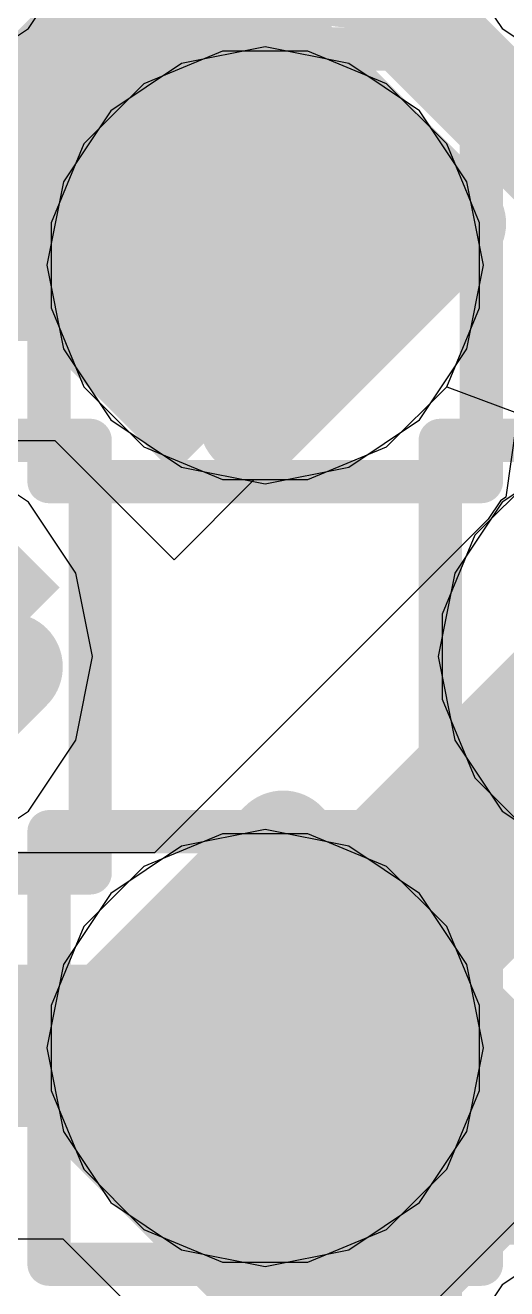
# Model space of a CAD drawing. Header units: inches. Extents: x -6 to 284, y -12 to 154.
# Drawn here: x 52.747 to 53.313, y 9.832 to 11.316 of the extents above; entities that cross this region are included whole.
import ezdxf

# ---------------------------------------------------------------- set-up
doc = ezdxf.new("R2010")
doc.units = ezdxf.units.IN
for name, color, linetype in [('Bottom Layer', 5, 'Continuous'), ('Bottom Overlay', 54, 'Continuous'), ('Bottom Paste', 16, 'Continuous'), ('Bottom Solder', 6, 'Continuous'), ('Drill Drawing', 1, 'Continuous'), ('GND-1', 16, 'Continuous'), ('GND-2', 90, 'Continuous'), ('GND-3', 216, 'Continuous'), ('GND-4', 54, 'Continuous'), ('PWR-1', 156, 'Continuous'), ('PWR-2', 130, 'Continuous'), ('Signal L1', 76, 'Continuous'), ('Signal L2', 6, 'Continuous'), ('Top Layer', 1, 'Continuous'), ('Top Paste', 8, 'Continuous'), ('Top Solder', 216, 'Continuous'), ('Via Holes', 16, 'Continuous')]:
    doc.layers.add(name, color=color, linetype=linetype)

# ---------------------------------------------------------------- blocks, each defined once
blk = doc.blocks.new('BGA_565_15_5_14_4__132')
at = {"layer": 'Top Layer'}
h = blk.add_hatch(color=1, dxfattribs=at)
edge = h.paths.add_edge_path()
edge.add_arc((-0.32500062, -2.27499926), 0.12499848, 0, 360)
h = blk.add_hatch(color=1, dxfattribs=at)
edge = h.paths.add_edge_path()
edge.add_arc((-0.9749993199999999, -2.9250005), 0.12499848, 0, 360)
at = {"layer": 'Top Paste'}
h = blk.add_hatch(color=8, dxfattribs=at)
edge = h.paths.add_edge_path()
edge.add_arc((-0.32500062, -2.27499926), 0.12499848, 0, 360)
h = blk.add_hatch(color=8, dxfattribs=at)
edge = h.paths.add_edge_path()
edge.add_arc((-0.9749993199999999, -2.9250005), 0.12499848, 0, 360)
at = {"layer": 'Top Solder'}
h = blk.add_hatch(color=216, dxfattribs=at)
edge = h.paths.add_edge_path()
edge.add_arc((-0.32500062, -2.27499926), 0.17499838, 0, 360)
h = blk.add_hatch(color=216, dxfattribs=at)
edge = h.paths.add_edge_path()
edge.add_arc((-0.9749993199999999, -2.9250005), 0.17499838, 0, 360)
blk = doc.blocks.new('CAP_0201_B_344')
at = {"layer": 'Bottom Layer'}
for points in [[(-0.44999656, 0.1499997), (-0.14999716, 0.1499997), (-0.14999716, -0.1499997), (-0.44999656, -0.1499997)], [(0.14999716, 0.1499997), (0.44999656, 0.1499997), (0.44999656, -0.1499997), (0.14999716, -0.1499997)]]:
    blk.add_hatch(color=5, dxfattribs=at).paths.add_polyline_path(points)
at = {"layer": 'Bottom Paste'}
for points in [[(-0.44999656, 0.1499997), (-0.14999716, 0.1499997), (-0.14999716, -0.1499997), (-0.44999656, -0.1499997)], [(0.14999716, 0.1499997), (0.44999656, 0.1499997), (0.44999656, -0.1499997), (0.14999716, -0.1499997)]]:
    blk.add_hatch(color=16, dxfattribs=at).paths.add_polyline_path(points)
at = {"layer": 'Bottom Solder'}
for points in [[(-0.50499772, 0.20500086), (-0.094996, 0.20500086), (-0.094996, -0.20500086), (-0.50499772, -0.20500086)], [(0.094996, 0.20500086), (0.50499772, 0.20500086), (0.50499772, -0.20500086), (0.094996, -0.20500086)]]:
    blk.add_hatch(color=6, dxfattribs=at).paths.add_polyline_path(points)
at = {"layer": 'Bottom Overlay'}
for points in [[(-0.2032, 0.2286, 0.127, 0.127, 0), (-0.5334, 0.2286, 0.127, 0.127, 0)], [(-0.5334, -0.2286, 0.127, 0.127, 0), (-0.5334, 0.2286, 0.127, 0.127, 0)], [(0.5334, 0.2286, 0.127, 0.127, 0), (0.2032, 0.2286, 0.127, 0.127, 0)], [(0.5334, -0.2286, 0.127, 0.127, 0), (0.5334, 0.2286, 0.127, 0.127, 0)], [(-0.2032, -0.2286, 0.127, 0.127, 0), (-0.5334, -0.2286, 0.127, 0.127, 0)], [(0.5334, -0.2286, 0.127, 0.127, 0), (0.2032, -0.2286, 0.127, 0.127, 0)]]:
    blk.add_lwpolyline(points, format="xyseb", dxfattribs=at)
for points in [[(-0.5651499999999999, 0.2286, 0.0635, 0.0635, 1), (-0.5016499999999999, 0.2286, 0.0635, 0.0635, 1)], [(-0.5651499999999999, 0.2286, 0.0635, 0.0635, 1), (-0.5016499999999999, 0.2286, 0.0635, 0.0635, 1)], [(-0.23495, 0.2286, 0.0635, 0.0635, 1), (-0.17145, 0.2286, 0.0635, 0.0635, 1)], [(0.17145, 0.2286, 0.0635, 0.0635, 1), (0.23495, 0.2286, 0.0635, 0.0635, 1)], [(0.5016499999999999, 0.2286, 0.0635, 0.0635, 1), (0.5651499999999999, 0.2286, 0.0635, 0.0635, 1)], [(0.5016499999999999, 0.2286, 0.0635, 0.0635, 1), (0.5651499999999999, 0.2286, 0.0635, 0.0635, 1)], [(-0.5651499999999999, -0.2286, 0.0635, 0.0635, 1), (-0.5016499999999999, -0.2286, 0.0635, 0.0635, 1)], [(-0.5651499999999999, -0.2286, 0.0635, 0.0635, 1), (-0.5016499999999999, -0.2286, 0.0635, 0.0635, 1)], [(-0.23495, -0.2286, 0.0635, 0.0635, 1), (-0.17145, -0.2286, 0.0635, 0.0635, 1)], [(0.17145, -0.2286, 0.0635, 0.0635, 1), (0.23495, -0.2286, 0.0635, 0.0635, 1)], [(0.5016499999999999, -0.2286, 0.0635, 0.0635, 1), (0.5651499999999999, -0.2286, 0.0635, 0.0635, 1)], [(0.5016499999999999, -0.2286, 0.0635, 0.0635, 1), (0.5651499999999999, -0.2286, 0.0635, 0.0635, 1)]]:
    blk.add_lwpolyline(points, format="xyseb", close=True, dxfattribs=at)
blk = doc.blocks.new('CAP_0201_B_349')
at = {"layer": 'Bottom Layer'}
for points in [[(-0.44999656, 0.1499997), (-0.14999716, 0.1499997), (-0.14999716, -0.1499997), (-0.44999656, -0.1499997)], [(0.14999716, 0.1499997), (0.44999656, 0.1499997), (0.44999656, -0.1499997), (0.14999716, -0.1499997)]]:
    blk.add_hatch(color=5, dxfattribs=at).paths.add_polyline_path(points)
at = {"layer": 'Bottom Paste'}
for points in [[(-0.44999656, 0.1499997), (-0.14999716, 0.1499997), (-0.14999716, -0.1499997), (-0.44999656, -0.1499997)], [(0.14999716, 0.1499997), (0.44999656, 0.1499997), (0.44999656, -0.1499997), (0.14999716, -0.1499997)]]:
    blk.add_hatch(color=16, dxfattribs=at).paths.add_polyline_path(points)
at = {"layer": 'Bottom Solder'}
for points in [[(-0.50499772, 0.20500086), (-0.094996, 0.20500086), (-0.094996, -0.20500086), (-0.50499772, -0.20500086)], [(0.094996, 0.20500086), (0.50499772, 0.20500086), (0.50499772, -0.20500086), (0.094996, -0.20500086)]]:
    blk.add_hatch(color=6, dxfattribs=at).paths.add_polyline_path(points)
at = {"layer": 'Bottom Overlay'}
for points in [[(-0.5334, 0.2286, 0.127, 0.127, 0), (-0.2032, 0.2286, 0.127, 0.127, 0)], [(-0.5334, 0.2286, 0.127, 0.127, 0), (-0.5334, -0.2286, 0.127, 0.127, 0)], [(0.2032, 0.2286, 0.127, 0.127, 0), (0.5334, 0.2286, 0.127, 0.127, 0)], [(0.5334, 0.2286, 0.127, 0.127, 0), (0.5334, -0.2286, 0.127, 0.127, 0)], [(-0.5334, -0.2286, 0.127, 0.127, 0), (-0.2032, -0.2286, 0.127, 0.127, 0)], [(0.2032, -0.2286, 0.127, 0.127, 0), (0.5334, -0.2286, 0.127, 0.127, 0)]]:
    blk.add_lwpolyline(points, format="xyseb", dxfattribs=at)
for points in [[(-0.5651499999999999, 0.2286, 0.0635, 0.0635, 1), (-0.5016499999999999, 0.2286, 0.0635, 0.0635, 1)], [(-0.5651499999999999, 0.2286, 0.0635, 0.0635, 1), (-0.5016499999999999, 0.2286, 0.0635, 0.0635, 1)], [(-0.23495, 0.2286, 0.0635, 0.0635, 1), (-0.17145, 0.2286, 0.0635, 0.0635, 1)], [(0.17145, 0.2286, 0.0635, 0.0635, 1), (0.23495, 0.2286, 0.0635, 0.0635, 1)], [(0.5016499999999999, 0.2286, 0.0635, 0.0635, 1), (0.5651499999999999, 0.2286, 0.0635, 0.0635, 1)], [(0.5016499999999999, 0.2286, 0.0635, 0.0635, 1), (0.5651499999999999, 0.2286, 0.0635, 0.0635, 1)], [(-0.5651499999999999, -0.2286, 0.0635, 0.0635, 1), (-0.5016499999999999, -0.2286, 0.0635, 0.0635, 1)], [(-0.5651499999999999, -0.2286, 0.0635, 0.0635, 1), (-0.5016499999999999, -0.2286, 0.0635, 0.0635, 1)], [(-0.23495, -0.2286, 0.0635, 0.0635, 1), (-0.17145, -0.2286, 0.0635, 0.0635, 1)], [(0.17145, -0.2286, 0.0635, 0.0635, 1), (0.23495, -0.2286, 0.0635, 0.0635, 1)], [(0.5016499999999999, -0.2286, 0.0635, 0.0635, 1), (0.5651499999999999, -0.2286, 0.0635, 0.0635, 1)], [(0.5016499999999999, -0.2286, 0.0635, 0.0635, 1), (0.5651499999999999, -0.2286, 0.0635, 0.0635, 1)]]:
    blk.add_lwpolyline(points, format="xyseb", close=True, dxfattribs=at)
blk = doc.blocks.new('CAP_0201_B_363')
at = {"layer": 'Bottom Layer'}
for points in [[(-0.44999656, 0.1499997), (-0.14999716, 0.1499997), (-0.14999716, -0.1499997), (-0.44999656, -0.1499997)], [(0.14999716, 0.1499997), (0.44999656, 0.1499997), (0.44999656, -0.1499997), (0.14999716, -0.1499997)]]:
    blk.add_hatch(color=5, dxfattribs=at).paths.add_polyline_path(points)
at = {"layer": 'Bottom Paste'}
for points in [[(-0.44999656, 0.1499997), (-0.14999716, 0.1499997), (-0.14999716, -0.1499997), (-0.44999656, -0.1499997)], [(0.14999716, 0.1499997), (0.44999656, 0.1499997), (0.44999656, -0.1499997), (0.14999716, -0.1499997)]]:
    blk.add_hatch(color=16, dxfattribs=at).paths.add_polyline_path(points)
at = {"layer": 'Bottom Solder'}
for points in [[(-0.50499772, 0.20500086), (-0.094996, 0.20500086), (-0.094996, -0.20500086), (-0.50499772, -0.20500086)], [(0.094996, 0.20500086), (0.50499772, 0.20500086), (0.50499772, -0.20500086), (0.094996, -0.20500086)]]:
    blk.add_hatch(color=6, dxfattribs=at).paths.add_polyline_path(points)
at = {"layer": 'Bottom Overlay'}
for points in [[(-0.2032, 0.2286, 0.127, 0.127, 0), (-0.5334, 0.2286, 0.127, 0.127, 0)], [(-0.5334, -0.2286, 0.127, 0.127, 0), (-0.5334, 0.2286, 0.127, 0.127, 0)], [(0.5334, 0.2286, 0.127, 0.127, 0), (0.2032, 0.2286, 0.127, 0.127, 0)], [(0.5334, -0.2286, 0.127, 0.127, 0), (0.5334, 0.2286, 0.127, 0.127, 0)], [(-0.2032, -0.2286, 0.127, 0.127, 0), (-0.5334, -0.2286, 0.127, 0.127, 0)], [(0.5334, -0.2286, 0.127, 0.127, 0), (0.2032, -0.2286, 0.127, 0.127, 0)]]:
    blk.add_lwpolyline(points, format="xyseb", dxfattribs=at)
for points in [[(-0.5651499999999999, 0.2286, 0.0635, 0.0635, 1), (-0.5016499999999999, 0.2286, 0.0635, 0.0635, 1)], [(-0.5651499999999999, 0.2286, 0.0635, 0.0635, 1), (-0.5016499999999999, 0.2286, 0.0635, 0.0635, 1)], [(-0.23495, 0.2286, 0.0635, 0.0635, 1), (-0.17145, 0.2286, 0.0635, 0.0635, 1)], [(0.17145, 0.2286, 0.0635, 0.0635, 1), (0.23495, 0.2286, 0.0635, 0.0635, 1)], [(0.5016499999999999, 0.2286, 0.0635, 0.0635, 1), (0.5651499999999999, 0.2286, 0.0635, 0.0635, 1)], [(0.5016499999999999, 0.2286, 0.0635, 0.0635, 1), (0.5651499999999999, 0.2286, 0.0635, 0.0635, 1)], [(-0.5651499999999999, -0.2286, 0.0635, 0.0635, 1), (-0.5016499999999999, -0.2286, 0.0635, 0.0635, 1)], [(-0.5651499999999999, -0.2286, 0.0635, 0.0635, 1), (-0.5016499999999999, -0.2286, 0.0635, 0.0635, 1)], [(-0.23495, -0.2286, 0.0635, 0.0635, 1), (-0.17145, -0.2286, 0.0635, 0.0635, 1)], [(0.17145, -0.2286, 0.0635, 0.0635, 1), (0.23495, -0.2286, 0.0635, 0.0635, 1)], [(0.5016499999999999, -0.2286, 0.0635, 0.0635, 1), (0.5651499999999999, -0.2286, 0.0635, 0.0635, 1)], [(0.5016499999999999, -0.2286, 0.0635, 0.0635, 1), (0.5651499999999999, -0.2286, 0.0635, 0.0635, 1)]]:
    blk.add_lwpolyline(points, format="xyseb", close=True, dxfattribs=at)
blk = doc.blocks.new('C___0402_B_415')
at = {"layer": 'Bottom Overlay'}
for points in [[(0.7874, -0.4064, 0.127, 0.127, 0), (0.7874, 0.4064, 0.127, 0.127, 0)], [(0.2794, -0.4064, 0.127, 0.127, 0), (0.7874, -0.4064, 0.127, 0.127, 0)]]:
    blk.add_lwpolyline(points, format="xyseb", dxfattribs=at)
blk.add_lwpolyline([(0.7556499999999999, -0.4064, 0.0635, 0.0635, 1), (0.8191499999999999, -0.4064, 0.0635, 0.0635, 1)], format="xyseb", close=True, dxfattribs=at)
blk.add_lwpolyline([(0.7556499999999999, -0.4064, 0.0635, 0.0635, 1), (0.8191499999999999, -0.4064, 0.0635, 0.0635, 1)], format="xyseb", close=True, dxfattribs=at)

msp = doc.modelspace()

# ---------------------------------------------------------------- hatches: boundary and pattern name
at = {"layer": 'Bottom Layer'}
h = msp.add_hatch(color=5, dxfattribs=at)
edge = h.paths.add_edge_path()
edge.add_arc((53.02895159999999, 11.03370158), 0.1499997, 0, 360)
h = msp.add_hatch(color=5, dxfattribs=at)
edge = h.paths.add_edge_path()
edge.add_arc((53.02895159999999, 10.11446034), 0.1499997, 0, 360)
at = {"layer": 'GND-1'}
h = msp.add_hatch(color=16, dxfattribs=at)
edge = h.paths.add_edge_path()
edge.add_arc((53.02895159999999, 11.03370158), 0.1499997, 0, 360)
h = msp.add_hatch(color=16, dxfattribs=at)
edge = h.paths.add_edge_path()
edge.add_arc((53.02895159999999, 10.11446034), 0.1499997, 0, 360)
at = {"layer": 'GND-2'}
h = msp.add_hatch(color=90, dxfattribs=at)
edge = h.paths.add_edge_path()
edge.add_arc((53.02895159999999, 11.03370158), 0.1499997, 0, 360)
h = msp.add_hatch(color=90, dxfattribs=at)
edge = h.paths.add_edge_path()
edge.add_arc((53.02895159999999, 10.11446034), 0.1499997, 0, 360)
at = {"layer": 'GND-3'}
h = msp.add_hatch(color=216, dxfattribs=at)
edge = h.paths.add_edge_path()
edge.add_arc((53.02895159999999, 11.03370158), 0.1499997, 0, 360)
h = msp.add_hatch(color=216, dxfattribs=at)
edge = h.paths.add_edge_path()
edge.add_arc((53.02895159999999, 10.11446034), 0.1499997, 0, 360)
at = {"layer": 'GND-4'}
h = msp.add_hatch(color=54, dxfattribs=at)
edge = h.paths.add_edge_path()
edge.add_arc((53.02895159999999, 11.03370158), 0.1499997, 0, 360)
h = msp.add_hatch(color=54, dxfattribs=at)
edge = h.paths.add_edge_path()
edge.add_arc((53.02895159999999, 10.11446034), 0.1499997, 0, 360)
at = {"layer": 'PWR-1'}
h = msp.add_hatch(color=156, dxfattribs=at)
edge = h.paths.add_edge_path()
edge.add_arc((53.02895159999999, 11.03370158), 0.1499997, 0, 360)
h = msp.add_hatch(color=156, dxfattribs=at)
edge = h.paths.add_edge_path()
edge.add_arc((53.02895159999999, 10.11446034), 0.1499997, 0, 360)
at = {"layer": 'PWR-2'}
h = msp.add_hatch(color=130, dxfattribs=at)
edge = h.paths.add_edge_path()
edge.add_arc((53.02895159999999, 11.03370158), 0.1499997, 0, 360)
h = msp.add_hatch(color=130, dxfattribs=at)
edge = h.paths.add_edge_path()
edge.add_arc((53.02895159999999, 10.11446034), 0.1499997, 0, 360)
at = {"layer": 'Signal L1'}
h = msp.add_hatch(color=76, dxfattribs=at)
edge = h.paths.add_edge_path()
edge.add_arc((53.02895159999999, 11.03370158), 0.1499997, 0, 360)
h = msp.add_hatch(color=76, dxfattribs=at)
edge = h.paths.add_edge_path()
edge.add_arc((53.02895159999999, 10.11446034), 0.1499997, 0, 360)
at = {"layer": 'Signal L2'}
h = msp.add_hatch(color=6, dxfattribs=at)
edge = h.paths.add_edge_path()
edge.add_arc((53.02895159999999, 11.03370158), 0.1499997, 0, 360)
h = msp.add_hatch(color=6, dxfattribs=at)
edge = h.paths.add_edge_path()
edge.add_arc((53.02895159999999, 10.11446034), 0.1499997, 0, 360)
at = {"layer": 'Top Layer'}
h = msp.add_hatch(color=1, dxfattribs=at)
edge = h.paths.add_edge_path()
edge.add_arc((53.02895159999999, 11.03370158), 0.1499997, 0, 360)
h = msp.add_hatch(color=1, dxfattribs=at)
edge = h.paths.add_edge_path()
edge.add_arc((53.02895159999999, 10.11446034), 0.1499997, 0, 360)
at = {"layer": 'Via Holes'}
h = msp.add_hatch(color=7, dxfattribs=at)
edge = h.paths.add_edge_path()
edge.add_arc((53.02895159999999, 11.03370158), 0.07499858, 0, 360)
h = msp.add_hatch(color=7, dxfattribs=at)
edge = h.paths.add_edge_path()
edge.add_arc((53.02895159999999, 10.11446034), 0.07499858, 0, 360)

# ---------------------------------------------------------------- linework, layer by layer
at = {"layer": 'Bottom Layer'}
for p, q in [((53.171471, 10.82040508), (53.24224556, 10.89117964)), ((53.24224556, 10.89117964), (53.3223343, 10.86113652)), ((53.32433581999999, 10.84973954), (53.31183393999999, 10.76147708)), ((52.2598904, 10.82806572), (52.78157845999999, 10.82806572)), ((52.78157845999999, 10.82806572), (52.9218144, 10.68782978)), ((53.07899721999999, 10.78210188), (53.171471, 10.82040508)), ((52.9218144, 10.68782978), (53.0160865, 10.78210188)), ((53.0160865, 10.78210188), (53.07899721999999, 10.78210188)), ((53.31183393999999, 10.76147708), (53.30547124, 10.75722512)), ((53.30547124, 10.75722512), (53.29107452, 10.7356783)), ((53.29107452, 10.7356783), (52.89891884, 10.34352262)), ((52.89891884, 10.34352262), (52.4778097, 10.34352262)), ((53.04660206, 9.634915959999999), (53.43833864, 10.02665254)), ((52.57167285999999, 9.8903155), (52.79120252, 9.8903155)), ((52.79120252, 9.8903155), (53.04660206, 9.634915959999999))]:
    msp.add_line(p, q, dxfattribs=at)
for points in [[(53.18964978, 11.33235732, 0.127, 0.127, -0.198912367379658), (53.11903016, 11.50284466, 0.127, 0.127, 0)], [(53.18964978, 11.33235478, 0.127, 0.127, 0), (54.1934908, 10.32851376, 0.127, 0.127, 0)], [(52.01731278, 11.08704158, 0.254, 0.254, 0), (52.92363558, 11.08704158, 0.254, 0.254, 0)], [(53.03252791999999, 10.11088402, 0.254, 0.254, 0), (53.48859508, 10.56695118, 0.254, 0.254, 0)], [(52.4778097, 10.11691906, 0.1905, 0.1905, 0), (53.02649288, 10.11691906, 0.1905, 0.1905, 0)], [(53.02649288, 10.11691906, 0.1905, 0.1905, 0), (53.02895159999999, 10.11446034, 0.1905, 0.1905, 0)]]:
    msp.add_lwpolyline(points, format="xyseb", dxfattribs=at)
for points in [[(53.15789977999999, 11.33235732, 0.0635, 0.0635, 1), (53.22139977999999, 11.33235732, 0.0635, 0.0635, 1)], [(53.15789977999999, 11.33235478, 0.0635, 0.0635, 1), (53.22139977999999, 11.33235478, 0.0635, 0.0635, 1)], [(52.86013558, 11.08704158, 0.127, 0.127, 1), (52.98713557999999, 11.08704158, 0.127, 0.127, 1)], [(52.96902791999999, 10.11088402, 0.127, 0.127, 1), (53.09602792, 10.11088402, 0.127, 0.127, 1)], [(52.97886788, 10.11691906, 0.09524999999999999, 0.09524999999999999, 1), (53.07411788, 10.11691906, 0.09524999999999999, 0.09524999999999999, 1)], [(52.97886788, 10.11691906, 0.09524999999999999, 0.09524999999999999, 1), (53.07411788, 10.11691906, 0.09524999999999999, 0.09524999999999999, 1)], [(52.9813266, 10.11446034, 0.09524999999999999, 0.09524999999999999, 1), (53.0765766, 10.11446034, 0.09524999999999999, 0.09524999999999999, 1)]]:
    msp.add_lwpolyline(points, format="xyseb", close=True, dxfattribs=at)
at = {"layer": 'Drill Drawing'}
for points in [[(52.82333097999999, 11.2393222, 0.0508, 0.0508, 0), (52.82333097999999, 11.7473222, 0.0508, 0.0508, 0)], [(53.23457221999999, 11.2393222, 0.0508, 0.0508, 0), (53.23457221999999, 11.7473222, 0.0508, 0.0508, 0)], [(52.7749516, 11.28770158, 0.0508, 0.0508, 0), (53.2829516, 11.28770158, 0.0508, 0.0508, 0)], [(52.7749516, 10.77970158, 0.0508, 0.0508, 0), (52.7749516, 11.28770158, 0.0508, 0.0508, 0)], [(53.2829516, 10.77970158, 0.0508, 0.0508, 0), (53.2829516, 11.28770158, 0.0508, 0.0508, 0)], [(52.31533098, 11.2393222, 0.0508, 0.0508, 0), (52.82333097999999, 11.2393222, 0.0508, 0.0508, 0)], [(53.23457221999999, 11.2393222, 0.0508, 0.0508, 0), (53.74257221999999, 11.2393222, 0.0508, 0.0508, 0)], [(52.31533098, 10.82808096, 0.0508, 0.0508, 0), (52.82333097999999, 10.82808096, 0.0508, 0.0508, 0)], [(52.82333097999999, 10.32008096, 0.0508, 0.0508, 0), (52.82333097999999, 10.82808096, 0.0508, 0.0508, 0)], [(53.23457221999999, 10.82808096, 0.0508, 0.0508, 0), (53.74257221999999, 10.82808096, 0.0508, 0.0508, 0)], [(53.23457221999999, 10.32008096, 0.0508, 0.0508, 0), (53.23457221999999, 10.82808096, 0.0508, 0.0508, 0)], [(52.7749516, 10.77970158, 0.0508, 0.0508, 0), (53.2829516, 10.77970158, 0.0508, 0.0508, 0)], [(52.7749516, 10.36846034, 0.0508, 0.0508, 0), (53.2829516, 10.36846034, 0.0508, 0.0508, 0)], [(52.7749516, 9.86046034, 0.0508, 0.0508, 0), (52.7749516, 10.36846034, 0.0508, 0.0508, 0)], [(53.2829516, 9.86046034, 0.0508, 0.0508, 0), (53.2829516, 10.36846034, 0.0508, 0.0508, 0)], [(52.31533098, 10.32008096, 0.0508, 0.0508, 0), (52.82333097999999, 10.32008096, 0.0508, 0.0508, 0)], [(53.23457221999999, 10.32008096, 0.0508, 0.0508, 0), (53.74257221999999, 10.32008096, 0.0508, 0.0508, 0)], [(53.23457221999999, 9.90883972, 0.0508, 0.0508, 0), (53.74257221999999, 9.90883972, 0.0508, 0.0508, 0)], [(53.23457221999999, 9.400839719999999, 0.0508, 0.0508, 0), (53.23457221999999, 9.90883972, 0.0508, 0.0508, 0)], [(52.7749516, 9.86046034, 0.0508, 0.0508, 0), (53.2829516, 9.86046034, 0.0508, 0.0508, 0)]]:
    msp.add_lwpolyline(points, format="xyseb", dxfattribs=at)
for points in [[(52.76225159999999, 11.28770158, 0.0254, 0.0254, 1), (52.78765159999999, 11.28770158, 0.0254, 0.0254, 1)], [(52.76225159999999, 11.28770158, 0.0254, 0.0254, 1), (52.78765159999999, 11.28770158, 0.0254, 0.0254, 1)], [(53.27025159999999, 11.28770158, 0.0254, 0.0254, 1), (53.29565159999999, 11.28770158, 0.0254, 0.0254, 1)], [(53.27025159999999, 11.28770158, 0.0254, 0.0254, 1), (53.29565159999999, 11.28770158, 0.0254, 0.0254, 1)], [(52.81063097999999, 11.2393222, 0.0254, 0.0254, 1), (52.83603098, 11.2393222, 0.0254, 0.0254, 1)], [(52.81063097999999, 11.2393222, 0.0254, 0.0254, 1), (52.83603098, 11.2393222, 0.0254, 0.0254, 1)], [(53.22187222, 11.2393222, 0.0254, 0.0254, 1), (53.24727222, 11.2393222, 0.0254, 0.0254, 1)], [(53.22187222, 11.2393222, 0.0254, 0.0254, 1), (53.24727222, 11.2393222, 0.0254, 0.0254, 1)], [(52.81063097999999, 10.82808096, 0.0254, 0.0254, 1), (52.83603098, 10.82808096, 0.0254, 0.0254, 1)], [(52.81063097999999, 10.82808096, 0.0254, 0.0254, 1), (52.83603098, 10.82808096, 0.0254, 0.0254, 1)], [(53.22187222, 10.82808096, 0.0254, 0.0254, 1), (53.24727222, 10.82808096, 0.0254, 0.0254, 1)], [(53.22187222, 10.82808096, 0.0254, 0.0254, 1), (53.24727222, 10.82808096, 0.0254, 0.0254, 1)], [(52.76225159999999, 10.77970158, 0.0254, 0.0254, 1), (52.78765159999999, 10.77970158, 0.0254, 0.0254, 1)], [(52.76225159999999, 10.77970158, 0.0254, 0.0254, 1), (52.78765159999999, 10.77970158, 0.0254, 0.0254, 1)], [(53.27025159999999, 10.77970158, 0.0254, 0.0254, 1), (53.29565159999999, 10.77970158, 0.0254, 0.0254, 1)], [(53.27025159999999, 10.77970158, 0.0254, 0.0254, 1), (53.29565159999999, 10.77970158, 0.0254, 0.0254, 1)], [(52.76225159999999, 10.36846034, 0.0254, 0.0254, 1), (52.78765159999999, 10.36846034, 0.0254, 0.0254, 1)], [(52.76225159999999, 10.36846034, 0.0254, 0.0254, 1), (52.78765159999999, 10.36846034, 0.0254, 0.0254, 1)], [(53.27025159999999, 10.36846034, 0.0254, 0.0254, 1), (53.29565159999999, 10.36846034, 0.0254, 0.0254, 1)], [(53.27025159999999, 10.36846034, 0.0254, 0.0254, 1), (53.29565159999999, 10.36846034, 0.0254, 0.0254, 1)], [(52.81063097999999, 10.32008096, 0.0254, 0.0254, 1), (52.83603098, 10.32008096, 0.0254, 0.0254, 1)], [(52.81063097999999, 10.32008096, 0.0254, 0.0254, 1), (52.83603098, 10.32008096, 0.0254, 0.0254, 1)], [(53.22187222, 10.32008096, 0.0254, 0.0254, 1), (53.24727222, 10.32008096, 0.0254, 0.0254, 1)], [(53.22187222, 10.32008096, 0.0254, 0.0254, 1), (53.24727222, 10.32008096, 0.0254, 0.0254, 1)], [(53.22187222, 9.90883972, 0.0254, 0.0254, 1), (53.24727222, 9.90883972, 0.0254, 0.0254, 1)], [(53.22187222, 9.90883972, 0.0254, 0.0254, 1), (53.24727222, 9.90883972, 0.0254, 0.0254, 1)], [(52.76225159999999, 9.86046034, 0.0254, 0.0254, 1), (52.78765159999999, 9.86046034, 0.0254, 0.0254, 1)], [(52.76225159999999, 9.86046034, 0.0254, 0.0254, 1), (52.78765159999999, 9.86046034, 0.0254, 0.0254, 1)], [(53.27025159999999, 9.86046034, 0.0254, 0.0254, 1), (53.29565159999999, 9.86046034, 0.0254, 0.0254, 1)], [(53.27025159999999, 9.86046034, 0.0254, 0.0254, 1), (53.29565159999999, 9.86046034, 0.0254, 0.0254, 1)]]:
    msp.add_lwpolyline(points, format="xyseb", close=True, dxfattribs=at)
at = {"layer": 'GND-1'}
for p, q in [((52.97890597999999, 11.28530128), (52.88643219999999, 11.24699808)), ((53.07899721999999, 11.28530128), (52.97890597999999, 11.28530128)), ((53.171471, 11.24699808), (53.07899721999999, 11.28530128)), ((52.88643219999999, 11.24699808), (52.81565509999999, 11.17622098)), ((53.2422481, 11.17622098), (53.171471, 11.24699808)), ((52.81565509999999, 11.17622098), (52.7773519, 11.0837472)), ((53.28055129999999, 11.0837472), (53.2422481, 11.17622098)), ((52.7773519, 11.0837472), (52.7773519, 10.98365596)), ((53.28055129999999, 10.98365596), (53.28055129999999, 11.0837472)), ((52.7773519, 10.98365596), (52.81565509999999, 10.89118218)), ((53.2422481, 10.89118218), (53.28055129999999, 10.98365596)), ((52.81565509999999, 10.89118218), (52.88643219999999, 10.82040508)), ((53.171471, 10.82040508), (53.2422481, 10.89118218)), ((52.88643219999999, 10.82040508), (52.97890597999999, 10.78210188)), ((53.07899721999999, 10.78210188), (53.171471, 10.82040508)), ((52.97890597999999, 10.78210188), (53.07899721999999, 10.78210188)), ((53.34605282, 10.78737746), (53.27527572, 10.71660036)), ((53.27527572, 10.71660036), (53.23697252, 10.62412658)), ((53.23697252, 10.62412658), (53.23697252, 10.52403534)), ((53.23697252, 10.52403534), (53.27527572, 10.43156156)), ((53.27527572, 10.43156156), (53.34605282, 10.36078446)), ((52.97890597999999, 10.36606004), (52.88643219999999, 10.32775684)), ((53.07899721999999, 10.36606004), (52.97890597999999, 10.36606004)), ((53.171471, 10.32775684), (53.07899721999999, 10.36606004)), ((52.88643219999999, 10.32775684), (52.81565509999999, 10.25697974)), ((53.2422481, 10.25697974), (53.171471, 10.32775684)), ((52.81565509999999, 10.25697974), (52.7773519, 10.16450596)), ((53.28055129999999, 10.16450596), (53.2422481, 10.25697974)), ((52.7773519, 10.16450596), (52.7773519, 10.06441472)), ((53.28055129999999, 10.06441472), (53.28055129999999, 10.16450596)), ((52.7773519, 10.06441472), (52.81565509999999, 9.97194094)), ((53.2422481, 9.97194094), (53.28055129999999, 10.06441472)), ((52.81565509999999, 9.97194094), (52.88643219999999, 9.901163839999999)), ((53.171471, 9.901163839999999), (53.2422481, 9.97194094)), ((52.88643219999999, 9.901163839999999), (52.97890597999999, 9.862860640000001)), ((53.07899721999999, 9.862860640000001), (53.171471, 9.901163839999999)), ((52.97890597999999, 9.862860640000001), (53.07899721999999, 9.862860640000001))]:
    msp.add_line(p, q, dxfattribs=at)
at = {"layer": 'GND-2'}
for p, q in [((52.97890597999999, 11.28530128), (52.88643219999999, 11.24699808)), ((53.07899721999999, 11.28530128), (52.97890597999999, 11.28530128)), ((53.171471, 11.24699808), (53.07899721999999, 11.28530128)), ((52.88643219999999, 11.24699808), (52.81565509999999, 11.17622098)), ((53.2422481, 11.17622098), (53.171471, 11.24699808)), ((52.81565509999999, 11.17622098), (52.7773519, 11.0837472)), ((53.28055129999999, 11.0837472), (53.2422481, 11.17622098)), ((52.7773519, 11.0837472), (52.7773519, 10.98365596)), ((53.28055129999999, 10.98365596), (53.28055129999999, 11.0837472)), ((52.7773519, 10.98365596), (52.81565509999999, 10.89118218)), ((53.2422481, 10.89118218), (53.28055129999999, 10.98365596)), ((52.81565509999999, 10.89118218), (52.88643219999999, 10.82040508)), ((53.171471, 10.82040508), (53.2422481, 10.89118218)), ((52.88643219999999, 10.82040508), (52.97890597999999, 10.78210188)), ((53.07899721999999, 10.78210188), (53.171471, 10.82040508)), ((52.97890597999999, 10.78210188), (53.07899721999999, 10.78210188)), ((53.34605282, 10.78737746), (53.27527572, 10.71660036)), ((53.27527572, 10.71660036), (53.23697252, 10.62412658)), ((53.23697252, 10.62412658), (53.23697252, 10.52403534)), ((53.23697252, 10.52403534), (53.27527572, 10.43156156)), ((53.27527572, 10.43156156), (53.34605282, 10.36078446)), ((52.97890597999999, 10.36606004), (52.88643219999999, 10.32775684)), ((53.07899721999999, 10.36606004), (52.97890597999999, 10.36606004)), ((53.171471, 10.32775684), (53.07899721999999, 10.36606004)), ((52.88643219999999, 10.32775684), (52.81565509999999, 10.25697974)), ((53.2422481, 10.25697974), (53.171471, 10.32775684)), ((52.81565509999999, 10.25697974), (52.7773519, 10.16450596)), ((53.28055129999999, 10.16450596), (53.2422481, 10.25697974)), ((52.7773519, 10.16450596), (52.7773519, 10.06441472)), ((53.28055129999999, 10.06441472), (53.28055129999999, 10.16450596)), ((52.7773519, 10.06441472), (52.81565509999999, 9.97194094)), ((53.2422481, 9.97194094), (53.28055129999999, 10.06441472)), ((52.81565509999999, 9.97194094), (52.88643219999999, 9.901163839999999)), ((53.171471, 9.901163839999999), (53.2422481, 9.97194094)), ((52.88643219999999, 9.901163839999999), (52.97890597999999, 9.862860640000001)), ((53.07899721999999, 9.862860640000001), (53.171471, 9.901163839999999)), ((52.97890597999999, 9.862860640000001), (53.07899721999999, 9.862860640000001))]:
    msp.add_line(p, q, dxfattribs=at)
at = {"layer": 'GND-3'}
for p, q in [((52.97890597999999, 11.28530128), (52.88643219999999, 11.24699808)), ((53.07899721999999, 11.28530128), (52.97890597999999, 11.28530128)), ((53.171471, 11.24699808), (53.07899721999999, 11.28530128)), ((52.88643219999999, 11.24699808), (52.81565509999999, 11.17622098)), ((53.2422481, 11.17622098), (53.171471, 11.24699808)), ((52.81565509999999, 11.17622098), (52.7773519, 11.0837472)), ((53.28055129999999, 11.0837472), (53.2422481, 11.17622098)), ((52.7773519, 11.0837472), (52.7773519, 10.98365596)), ((53.28055129999999, 10.98365596), (53.28055129999999, 11.0837472)), ((52.7773519, 10.98365596), (52.81565509999999, 10.89118218)), ((53.2422481, 10.89118218), (53.28055129999999, 10.98365596)), ((52.81565509999999, 10.89118218), (52.88643219999999, 10.82040508)), ((53.171471, 10.82040508), (53.2422481, 10.89118218)), ((52.88643219999999, 10.82040508), (52.97890597999999, 10.78210188)), ((53.07899721999999, 10.78210188), (53.171471, 10.82040508)), ((52.97890597999999, 10.78210188), (53.07899721999999, 10.78210188)), ((53.34605282, 10.78737746), (53.27527572, 10.71660036)), ((53.27527572, 10.71660036), (53.23697252, 10.62412658)), ((53.23697252, 10.62412658), (53.23697252, 10.52403534)), ((53.23697252, 10.52403534), (53.27527572, 10.43156156)), ((53.27527572, 10.43156156), (53.34605282, 10.36078446)), ((52.97890597999999, 10.36606004), (52.88643219999999, 10.32775684)), ((53.07899721999999, 10.36606004), (52.97890597999999, 10.36606004)), ((53.171471, 10.32775684), (53.07899721999999, 10.36606004)), ((52.88643219999999, 10.32775684), (52.81565509999999, 10.25697974)), ((53.2422481, 10.25697974), (53.171471, 10.32775684)), ((52.81565509999999, 10.25697974), (52.7773519, 10.16450596)), ((53.28055129999999, 10.16450596), (53.2422481, 10.25697974)), ((52.7773519, 10.16450596), (52.7773519, 10.06441472)), ((53.28055129999999, 10.06441472), (53.28055129999999, 10.16450596)), ((52.7773519, 10.06441472), (52.81565509999999, 9.97194094)), ((53.2422481, 9.97194094), (53.28055129999999, 10.06441472)), ((52.81565509999999, 9.97194094), (52.88643219999999, 9.901163839999999)), ((53.171471, 9.901163839999999), (53.2422481, 9.97194094)), ((52.88643219999999, 9.901163839999999), (52.97890597999999, 9.862860640000001)), ((53.07899721999999, 9.862860640000001), (53.171471, 9.901163839999999)), ((52.97890597999999, 9.862860640000001), (53.07899721999999, 9.862860640000001))]:
    msp.add_line(p, q, dxfattribs=at)
at = {"layer": 'GND-4'}
for p, q in [((52.97890597999999, 11.28530128), (52.88643219999999, 11.24699808)), ((53.07899721999999, 11.28530128), (52.97890597999999, 11.28530128)), ((53.171471, 11.24699808), (53.07899721999999, 11.28530128)), ((52.88643219999999, 11.24699808), (52.81565509999999, 11.17622098)), ((53.2422481, 11.17622098), (53.171471, 11.24699808)), ((52.81565509999999, 11.17622098), (52.7773519, 11.0837472)), ((53.28055129999999, 11.0837472), (53.2422481, 11.17622098)), ((52.7773519, 11.0837472), (52.7773519, 10.98365596)), ((53.28055129999999, 10.98365596), (53.28055129999999, 11.0837472)), ((52.7773519, 10.98365596), (52.81565509999999, 10.89118218)), ((53.2422481, 10.89118218), (53.28055129999999, 10.98365596)), ((52.81565509999999, 10.89118218), (52.88643219999999, 10.82040508)), ((53.171471, 10.82040508), (53.2422481, 10.89118218)), ((52.88643219999999, 10.82040508), (52.97890597999999, 10.78210188)), ((53.07899721999999, 10.78210188), (53.171471, 10.82040508)), ((52.97890597999999, 10.78210188), (53.07899721999999, 10.78210188)), ((53.34605282, 10.78737746), (53.27527572, 10.71660036)), ((53.27527572, 10.71660036), (53.23697252, 10.62412658)), ((53.23697252, 10.62412658), (53.23697252, 10.52403534)), ((53.23697252, 10.52403534), (53.27527572, 10.43156156)), ((53.27527572, 10.43156156), (53.34605282, 10.36078446)), ((52.97890597999999, 10.36606004), (52.88643219999999, 10.32775684)), ((53.07899721999999, 10.36606004), (52.97890597999999, 10.36606004)), ((53.171471, 10.32775684), (53.07899721999999, 10.36606004)), ((52.88643219999999, 10.32775684), (52.81565509999999, 10.25697974)), ((53.2422481, 10.25697974), (53.171471, 10.32775684)), ((52.81565509999999, 10.25697974), (52.7773519, 10.16450596)), ((53.28055129999999, 10.16450596), (53.2422481, 10.25697974)), ((52.7773519, 10.16450596), (52.7773519, 10.06441472)), ((53.28055129999999, 10.06441472), (53.28055129999999, 10.16450596)), ((52.7773519, 10.06441472), (52.81565509999999, 9.97194094)), ((53.2422481, 9.97194094), (53.28055129999999, 10.06441472)), ((52.81565509999999, 9.97194094), (52.88643219999999, 9.901163839999999)), ((53.171471, 9.901163839999999), (53.2422481, 9.97194094)), ((52.88643219999999, 9.901163839999999), (52.97890597999999, 9.862860640000001)), ((53.07899721999999, 9.862860640000001), (53.171471, 9.901163839999999)), ((52.97890597999999, 9.862860640000001), (53.07899721999999, 9.862860640000001))]:
    msp.add_line(p, q, dxfattribs=at)
at = {"layer": 'PWR-1'}
for p, q in [((52.75072508, 11.3119281), (52.8063333, 11.39515374)), ((53.2515699, 11.39515374), (53.30717812, 11.3119281)), ((52.66749944, 11.25631988), (52.75072508, 11.3119281)), ((53.30717812, 11.3119281), (53.39040376, 11.25631988)), ((53.02895159999999, 11.29023142), (52.93078314, 11.2707039)), ((53.12712006, 11.2707039), (53.02895159999999, 11.29023142)), ((52.93078314, 11.2707039), (52.84755749999999, 11.21509568)), ((53.21034569999999, 11.21509568), (53.12712006, 11.2707039)), ((52.84755749999999, 11.21509568), (52.79194928, 11.13187004)), ((53.26595392, 11.13187004), (53.21034569999999, 11.21509568)), ((52.79194928, 11.13187004), (52.77242176, 11.03370158)), ((53.28548144, 11.03370158), (53.26595392, 11.13187004)), ((52.77242176, 11.03370158), (52.79194928, 10.93553312)), ((53.26595392, 10.93553312), (53.28548144, 11.03370158)), ((52.79194928, 10.93553312), (52.84755749999999, 10.85230748)), ((53.21034569999999, 10.85230748), (53.26595392, 10.93553312)), ((52.84755749999999, 10.85230748), (52.93078314, 10.79669926)), ((53.12712006, 10.79669926), (53.21034569999999, 10.85230748)), ((52.75072508, 10.75547506), (52.66749944, 10.81108328)), ((53.39040376, 10.81108328), (53.30717812, 10.75547506)), ((52.93078314, 10.79669926), (53.02895159999999, 10.77717174)), ((53.02895159999999, 10.77717174), (53.12712006, 10.79669926)), ((52.8063333, 10.67224942), (52.75072508, 10.75547506)), ((53.30717812, 10.75547506), (53.2515699, 10.67224942)), ((52.82586082, 10.57408096), (52.8063333, 10.67224942)), ((53.2515699, 10.67224942), (53.23204238, 10.57408096)), ((52.8063333, 10.4759125), (52.82586082, 10.57408096)), ((53.23204238, 10.57408096), (53.2515699, 10.4759125)), ((52.75072508, 10.39268686), (52.8063333, 10.4759125)), ((53.2515699, 10.4759125), (53.30717812, 10.39268686)), ((52.66749944, 10.33707864), (52.75072508, 10.39268686)), ((53.30717812, 10.39268686), (53.39040376, 10.33707864)), ((53.02895159999999, 10.37099018), (52.93078314, 10.35146266)), ((53.12712006, 10.35146266), (53.02895159999999, 10.37099018)), ((52.93078314, 10.35146266), (52.84755749999999, 10.29585444)), ((53.21034569999999, 10.29585444), (53.12712006, 10.35146266)), ((52.84755749999999, 10.29585444), (52.79194928, 10.2126288)), ((53.26595392, 10.2126288), (53.21034569999999, 10.29585444)), ((52.79194928, 10.2126288), (52.77242176, 10.11446034)), ((53.28548144, 10.11446034), (53.26595392, 10.2126288)), ((52.77242176, 10.11446034), (52.79194928, 10.01629188)), ((53.26595392, 10.01629188), (53.28548144, 10.11446034)), ((52.79194928, 10.01629188), (52.84755749999999, 9.93306624)), ((53.21034569999999, 9.93306624), (53.26595392, 10.01629188)), ((52.84755749999999, 9.93306624), (52.93078314, 9.877458019999999)), ((53.12712006, 9.877458019999999), (53.21034569999999, 9.93306624)), ((53.39040376, 9.89184204), (53.30717812, 9.83623382)), ((52.93078314, 9.877458019999999), (53.02895159999999, 9.8579305)), ((53.02895159999999, 9.8579305), (53.12712006, 9.877458019999999)), ((53.30717812, 9.83623382), (53.2515699, 9.75300818))]:
    msp.add_line(p, q, dxfattribs=at)
at = {"layer": 'PWR-2'}
for p, q in [((52.75072508, 11.3119281), (52.8063333, 11.39515374)), ((53.2515699, 11.39515374), (53.30717812, 11.3119281)), ((52.66749944, 11.25631988), (52.75072508, 11.3119281)), ((53.30717812, 11.3119281), (53.39040376, 11.25631988)), ((53.02895159999999, 11.29023142), (52.93078314, 11.2707039)), ((53.12712006, 11.2707039), (53.02895159999999, 11.29023142)), ((52.93078314, 11.2707039), (52.84755749999999, 11.21509568)), ((53.21034569999999, 11.21509568), (53.12712006, 11.2707039)), ((52.84755749999999, 11.21509568), (52.79194928, 11.13187004)), ((53.26595392, 11.13187004), (53.21034569999999, 11.21509568)), ((52.79194928, 11.13187004), (52.77242176, 11.03370158)), ((53.28548144, 11.03370158), (53.26595392, 11.13187004)), ((52.77242176, 11.03370158), (52.79194928, 10.93553312)), ((53.26595392, 10.93553312), (53.28548144, 11.03370158)), ((52.79194928, 10.93553312), (52.84755749999999, 10.85230748)), ((53.21034569999999, 10.85230748), (53.26595392, 10.93553312)), ((52.84755749999999, 10.85230748), (52.93078314, 10.79669926)), ((53.12712006, 10.79669926), (53.21034569999999, 10.85230748)), ((52.75072508, 10.75547506), (52.66749944, 10.81108328)), ((53.39040376, 10.81108328), (53.30717812, 10.75547506)), ((52.93078314, 10.79669926), (53.02895159999999, 10.77717174)), ((53.02895159999999, 10.77717174), (53.12712006, 10.79669926)), ((52.8063333, 10.67224942), (52.75072508, 10.75547506)), ((53.30717812, 10.75547506), (53.2515699, 10.67224942)), ((52.82586082, 10.57408096), (52.8063333, 10.67224942)), ((53.2515699, 10.67224942), (53.23204238, 10.57408096)), ((52.8063333, 10.4759125), (52.82586082, 10.57408096)), ((53.23204238, 10.57408096), (53.2515699, 10.4759125)), ((52.75072508, 10.39268686), (52.8063333, 10.4759125)), ((53.2515699, 10.4759125), (53.30717812, 10.39268686)), ((52.66749944, 10.33707864), (52.75072508, 10.39268686)), ((53.30717812, 10.39268686), (53.39040376, 10.33707864)), ((53.02895159999999, 10.37099018), (52.93078314, 10.35146266)), ((53.12712006, 10.35146266), (53.02895159999999, 10.37099018)), ((52.93078314, 10.35146266), (52.84755749999999, 10.29585444)), ((53.21034569999999, 10.29585444), (53.12712006, 10.35146266)), ((52.84755749999999, 10.29585444), (52.79194928, 10.2126288)), ((53.26595392, 10.2126288), (53.21034569999999, 10.29585444)), ((52.79194928, 10.2126288), (52.77242176, 10.11446034)), ((53.28548144, 10.11446034), (53.26595392, 10.2126288)), ((52.77242176, 10.11446034), (52.79194928, 10.01629188)), ((53.26595392, 10.01629188), (53.28548144, 10.11446034)), ((52.79194928, 10.01629188), (52.84755749999999, 9.93306624)), ((53.21034569999999, 9.93306624), (53.26595392, 10.01629188)), ((52.84755749999999, 9.93306624), (52.93078314, 9.877458019999999)), ((53.12712006, 9.877458019999999), (53.21034569999999, 9.93306624)), ((53.39040376, 9.89184204), (53.30717812, 9.83623382)), ((52.93078314, 9.877458019999999), (53.02895159999999, 9.8579305)), ((53.02895159999999, 9.8579305), (53.12712006, 9.877458019999999)), ((53.30717812, 9.83623382), (53.2515699, 9.75300818))]:
    msp.add_line(p, q, dxfattribs=at)
at = {"layer": 'Top Layer'}
for points in [[(52.10971036, 11.03370158, 0.1778, 0.1778, 0), (53.02895159999999, 11.03370158, 0.1778, 0.1778, 0)], [(52.10971289999999, 10.11446288, 0.1778, 0.1778, 0), (53.02895414, 10.11446288, 0.1778, 0.1778, 0)]]:
    msp.add_lwpolyline(points, format="xyseb", dxfattribs=at)
for points in [[(52.98450159999999, 11.03370158, 0.08889999999999999, 0.08889999999999999, 1), (53.07340159999999, 11.03370158, 0.08889999999999999, 0.08889999999999999, 1)], [(52.98450413999999, 10.11446288, 0.08889999999999999, 0.08889999999999999, 1), (53.07340414, 10.11446288, 0.08889999999999999, 0.08889999999999999, 1)]]:
    msp.add_lwpolyline(points, format="xyseb", close=True, dxfattribs=at)

# ---------------------------------------------------------------- block references
for name, p, rotation in [('BGA_565_15_5_14_4__132', (54.40792014, 8.2759296), 225), ('C___0402_B_415', (52.84961997999999, 12.22126588), 315), ('CAP_0201_B_344', (52.22944342, 11.35027956), 225), ('CAP_0201_B_349', (52.70968376, 10.86743572), 45), ('CAP_0201_B_363', (52.83447141999999, 9.814521899999999), 225)]:
    msp.add_blockref(name, p, dxfattribs=dict(rotation=rotation))

doc.saveas('drawing.dxf')
